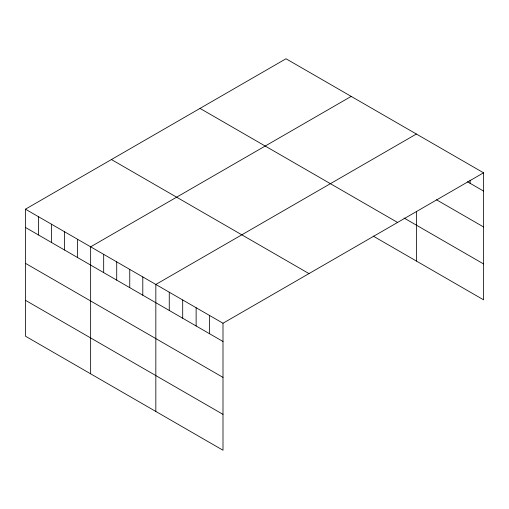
<?xml version="1.0" encoding="UTF-8"?>
<svg xmlns="http://www.w3.org/2000/svg" width="509" height="509" viewBox="0 0 509 509"><rect width="100%" height="100%" fill="white"/><g stroke="black" fill="none" stroke-linecap="round" stroke-linejoin="round"><path stroke-width="0.76" d="M483.55 172.812L222.999 323.24L222.999 450.242L25.45 336.188L25.45 209.186L286.001 58.758L483.55 172.812L483.55 299.814L373.154 236.074M351.191 96.398L90.64 246.827L90.64 373.822M416.387 134.032L155.83 284.461L155.83 411.463M467.427 181.764L483.55 191.066M436.531 199.808L483.55 226.95M404.031 218.017L483.55 263.923M200.018 108.404L397.567 222.452M111.433 159.546L308.982 273.6M25.45 209.186L222.999 323.24M25.45 227.447L222.999 341.494M25.45 263.331L222.999 377.385M25.45 300.304L222.999 414.358M470.119 180.135L470.119 183.31M416.387 211.286L416.387 261.034M209.562 315.485L209.562 333.745M196.13 307.729L196.13 325.989M182.699 299.973L182.699 318.233M169.262 292.217L169.262 310.477M142.794 276.934L142.794 295.195M129.757 269.407L129.757 287.668M116.714 261.88L116.714 280.135M103.677 254.354L103.677 272.608M77.603 239.3L77.603 257.554M64.567 231.773L64.567 250.027M51.524 224.246L51.524 242.5M38.487 216.719L38.487 234.973"/></g></svg>
